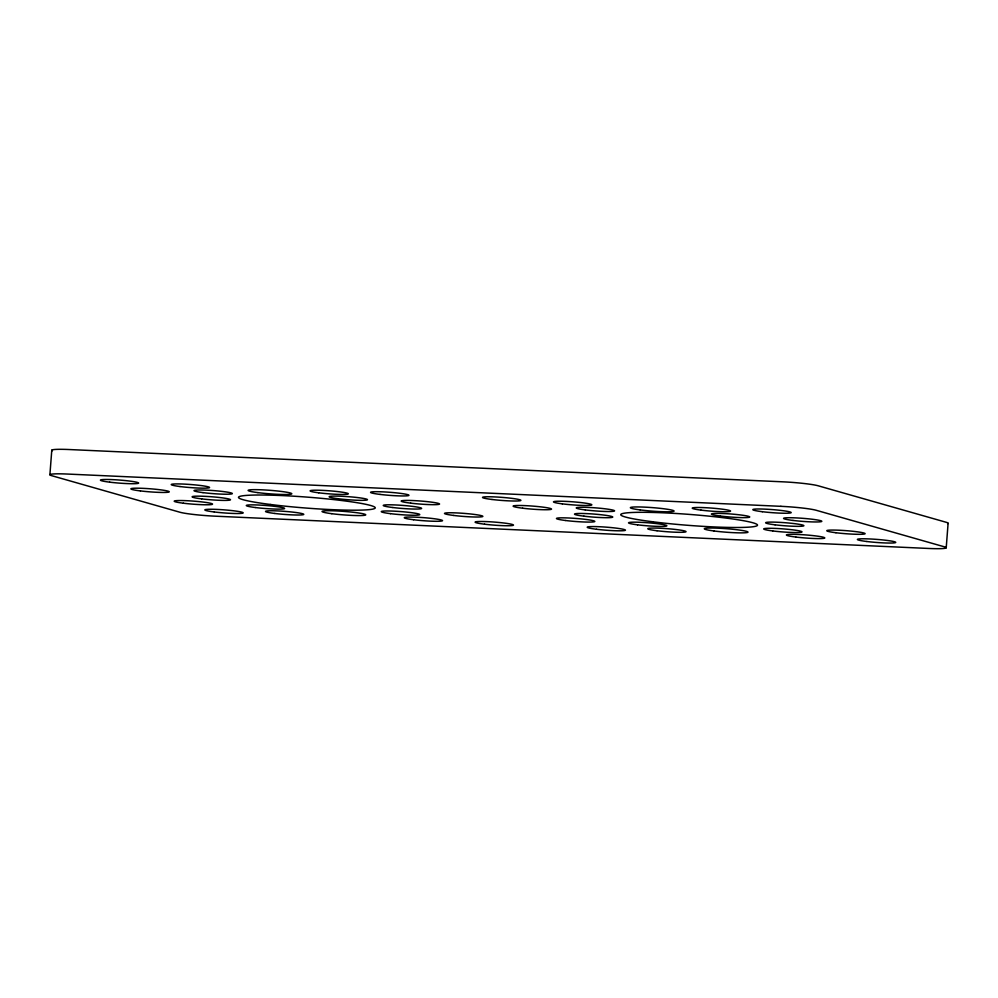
<?xml version="1.0" encoding="UTF-8"?>
<svg xmlns="http://www.w3.org/2000/svg" width="998" height="998" viewBox="0 0 998 998"><rect width="100%" height="100%" fill="white"/><g stroke="black" fill="none" stroke-linecap="round" stroke-linejoin="round"><path stroke-width="1.5" d="M49.9 474.711L51.784 450.198M946.216 547.802L948.1 523.289M947.663 523.601A27.408 2.196 4.4 0 0 946.266 522.303L818.123 485.776A27.408 2.196 4.4 0 0 782.781 481.822L69.249 449.537A27.408 2.196 4.4 0 0 52.395 450.759M780.898 506.323L67.365 474.05A27.408 2.196 4.4 0 0 51.734 475.697L179.877 512.224A27.408 2.196 4.4 0 0 215.219 516.178L928.751 548.463A27.408 2.196 4.4 0 0 944.382 546.817L816.239 510.29A27.408 2.196 4.4 0 0 780.898 506.323M270.246 504.452A68.513 5.489 4.4 0 0 375.173 508.069A68.513 5.489 4.4 0 0 275.373 495.307A68.513 5.489 4.4 0 0 270.246 504.452M392.8 507.52A19.187 1.534 4.4 0 0 421.618 508.406A19.187 1.534 4.4 0 0 393.062 504.863A19.187 1.534 4.4 0 0 392.8 507.52M390.43 513.646A19.187 1.534 4.4 0 0 419.759 514.631A19.187 1.534 4.4 0 0 391.74 511.063A19.187 1.534 4.4 0 0 390.43 513.646M255.288 507.52A19.187 1.534 4.4 0 0 284.605 508.518A19.187 1.534 4.4 0 0 256.586 504.951A19.187 1.534 4.4 0 0 255.288 507.52M201.671 498.875A19.187 1.534 4.4 0 0 230.488 499.761A19.187 1.534 4.4 0 0 201.933 496.218A19.187 1.534 4.4 0 0 201.671 498.875M203.006 492.625A19.187 1.534 4.4 0 0 232.334 493.623A19.187 1.534 4.4 0 0 204.316 490.055A19.187 1.534 4.4 0 0 203.006 492.625M338.16 498.738A19.187 1.534 4.4 0 0 367.476 499.736A19.187 1.534 4.4 0 0 339.457 496.168A19.187 1.534 4.4 0 0 338.16 498.738M331.81 513.696A21.919 1.759 4.4 0 0 365.717 514.918A21.919 1.759 4.4 0 0 334.155 510.826A21.919 1.759 4.4 0 0 331.81 513.696M257.883 492.625A21.919 1.759 4.4 0 0 291.778 493.848A21.919 1.759 4.4 0 0 260.228 489.756A21.919 1.759 4.4 0 0 257.883 492.625M484.579 524.2A19.187 1.534 4.4 0 0 513.471 525.098A19.187 1.534 4.4 0 0 484.991 521.555A19.187 1.534 4.4 0 0 484.579 524.2M214.296 511.974A19.187 1.534 4.4 0 0 243.188 512.872A19.187 1.534 4.4 0 0 214.695 509.329A19.187 1.534 4.4 0 0 214.296 511.974M109.743 482.171A19.187 1.534 4.4 0 0 138.635 483.082A19.187 1.534 4.4 0 0 110.154 479.539A19.187 1.534 4.4 0 0 109.743 482.171M380.038 494.409A19.187 1.534 4.4 0 0 408.931 495.307A19.187 1.534 4.4 0 0 380.45 491.764A19.187 1.534 4.4 0 0 380.038 494.409M413.534 519.733A19.187 1.534 4.4 0 0 442.526 520.657A19.187 1.534 4.4 0 0 414.145 517.114A19.187 1.534 4.4 0 0 413.534 519.733M274.787 513.459A19.187 1.534 4.4 0 0 303.766 514.382A19.187 1.534 4.4 0 0 275.386 510.839A19.187 1.534 4.4 0 0 274.787 513.459M318.761 492.812A19.187 1.534 4.4 0 0 348.314 493.873A19.187 1.534 4.4 0 0 320.57 490.292A19.187 1.534 4.4 0 0 318.761 492.812M180.014 486.537A19.187 1.534 4.4 0 0 209.555 487.585A19.187 1.534 4.4 0 0 181.811 484.005A19.187 1.534 4.4 0 0 180.014 486.537M453.666 515.442A19.187 1.534 4.4 0 0 482.845 516.403A19.187 1.534 4.4 0 0 454.676 512.847A19.187 1.534 4.4 0 0 453.666 515.442M183.37 503.204A19.187 1.534 4.4 0 0 212.549 504.177A19.187 1.534 4.4 0 0 184.381 500.609A19.187 1.534 4.4 0 0 183.37 503.204M410.727 503.142A19.187 1.534 4.4 0 0 439.544 504.027A19.187 1.534 4.4 0 0 410.989 500.485A19.187 1.534 4.4 0 0 410.727 503.142M140.431 490.916A19.187 1.534 4.4 0 0 169.261 491.802A19.187 1.534 4.4 0 0 140.693 488.259A19.187 1.534 4.4 0 0 140.431 490.916M720.419 516.041A19.187 1.534 4.4 0 0 749.735 517.039A19.187 1.534 4.4 0 0 721.716 513.471A19.187 1.534 4.4 0 0 720.419 516.041M775.059 524.811A19.187 1.534 4.4 0 0 803.877 525.697A19.187 1.534 4.4 0 0 775.321 522.166A19.187 1.534 4.4 0 0 775.059 524.811M714.069 530.986A21.919 1.759 4.4 0 0 747.964 532.221A21.919 1.759 4.4 0 0 716.414 528.117A21.919 1.759 4.4 0 0 714.069 530.986M652.492 521.742A68.513 5.489 4.4 0 0 757.432 525.36A68.513 5.489 4.4 0 0 657.632 512.598A68.513 5.489 4.4 0 0 652.492 521.742M772.689 530.936A19.187 1.534 4.4 0 0 802.005 531.934A19.187 1.534 4.4 0 0 773.986 528.366A19.187 1.534 4.4 0 0 772.689 530.936M637.535 524.823A19.187 1.534 4.4 0 0 666.864 525.821A19.187 1.534 4.4 0 0 638.845 522.253A19.187 1.534 4.4 0 0 637.535 524.823M583.93 516.166A19.187 1.534 4.4 0 0 612.747 517.051A19.187 1.534 4.4 0 0 584.192 513.521A19.187 1.534 4.4 0 0 583.93 516.166M585.265 509.916A19.187 1.534 4.4 0 0 614.581 510.914A19.187 1.534 4.4 0 0 586.575 507.346A19.187 1.534 4.4 0 0 585.265 509.916M640.142 509.916A21.919 1.759 4.4 0 0 674.037 511.151A21.919 1.759 4.4 0 0 642.487 507.046A21.919 1.759 4.4 0 0 640.142 509.916M866.838 541.502A19.187 1.534 4.4 0 0 895.73 542.401A19.187 1.534 4.4 0 0 867.25 538.858A19.187 1.534 4.4 0 0 866.838 541.502M596.542 529.264A19.187 1.534 4.4 0 0 625.434 530.163A19.187 1.534 4.4 0 0 596.954 526.632A19.187 1.534 4.4 0 0 596.542 529.264M491.989 499.474A19.187 1.534 4.4 0 0 520.881 500.372A19.187 1.534 4.4 0 0 492.401 496.829A19.187 1.534 4.4 0 0 491.989 499.474M762.285 511.7A19.187 1.534 4.4 0 0 791.177 512.598A19.187 1.534 4.4 0 0 762.697 509.055A19.187 1.534 4.4 0 0 762.285 511.7M795.793 537.036A19.187 1.534 4.4 0 0 824.772 537.959A19.187 1.534 4.4 0 0 796.392 534.404A19.187 1.534 4.4 0 0 795.793 537.036M657.033 530.749A19.187 1.534 4.4 0 0 686.025 531.672A19.187 1.534 4.4 0 0 657.645 528.129A19.187 1.534 4.4 0 0 657.033 530.749M701.02 510.115A19.187 1.534 4.4 0 0 730.561 511.163A19.187 1.534 4.4 0 0 702.817 507.583A19.187 1.534 4.4 0 0 701.02 510.115M562.261 503.84A19.187 1.534 4.4 0 0 591.814 504.888A19.187 1.534 4.4 0 0 564.07 501.308A19.187 1.534 4.4 0 0 562.261 503.84M835.925 532.732A19.187 1.534 4.4 0 0 865.104 533.693A19.187 1.534 4.4 0 0 836.923 530.138A19.187 1.534 4.4 0 0 835.925 532.732M565.629 520.507A19.187 1.534 4.4 0 0 594.808 521.467A19.187 1.534 4.4 0 0 566.639 517.912A19.187 1.534 4.4 0 0 565.629 520.507M792.986 520.432A19.187 1.534 4.4 0 0 821.803 521.318A19.187 1.534 4.4 0 0 793.248 517.787A19.187 1.534 4.4 0 0 792.986 520.432M522.69 508.207A19.187 1.534 4.4 0 0 551.507 509.092A19.187 1.534 4.4 0 0 522.952 505.549A19.187 1.534 4.4 0 0 522.69 508.207"/></g></svg>
